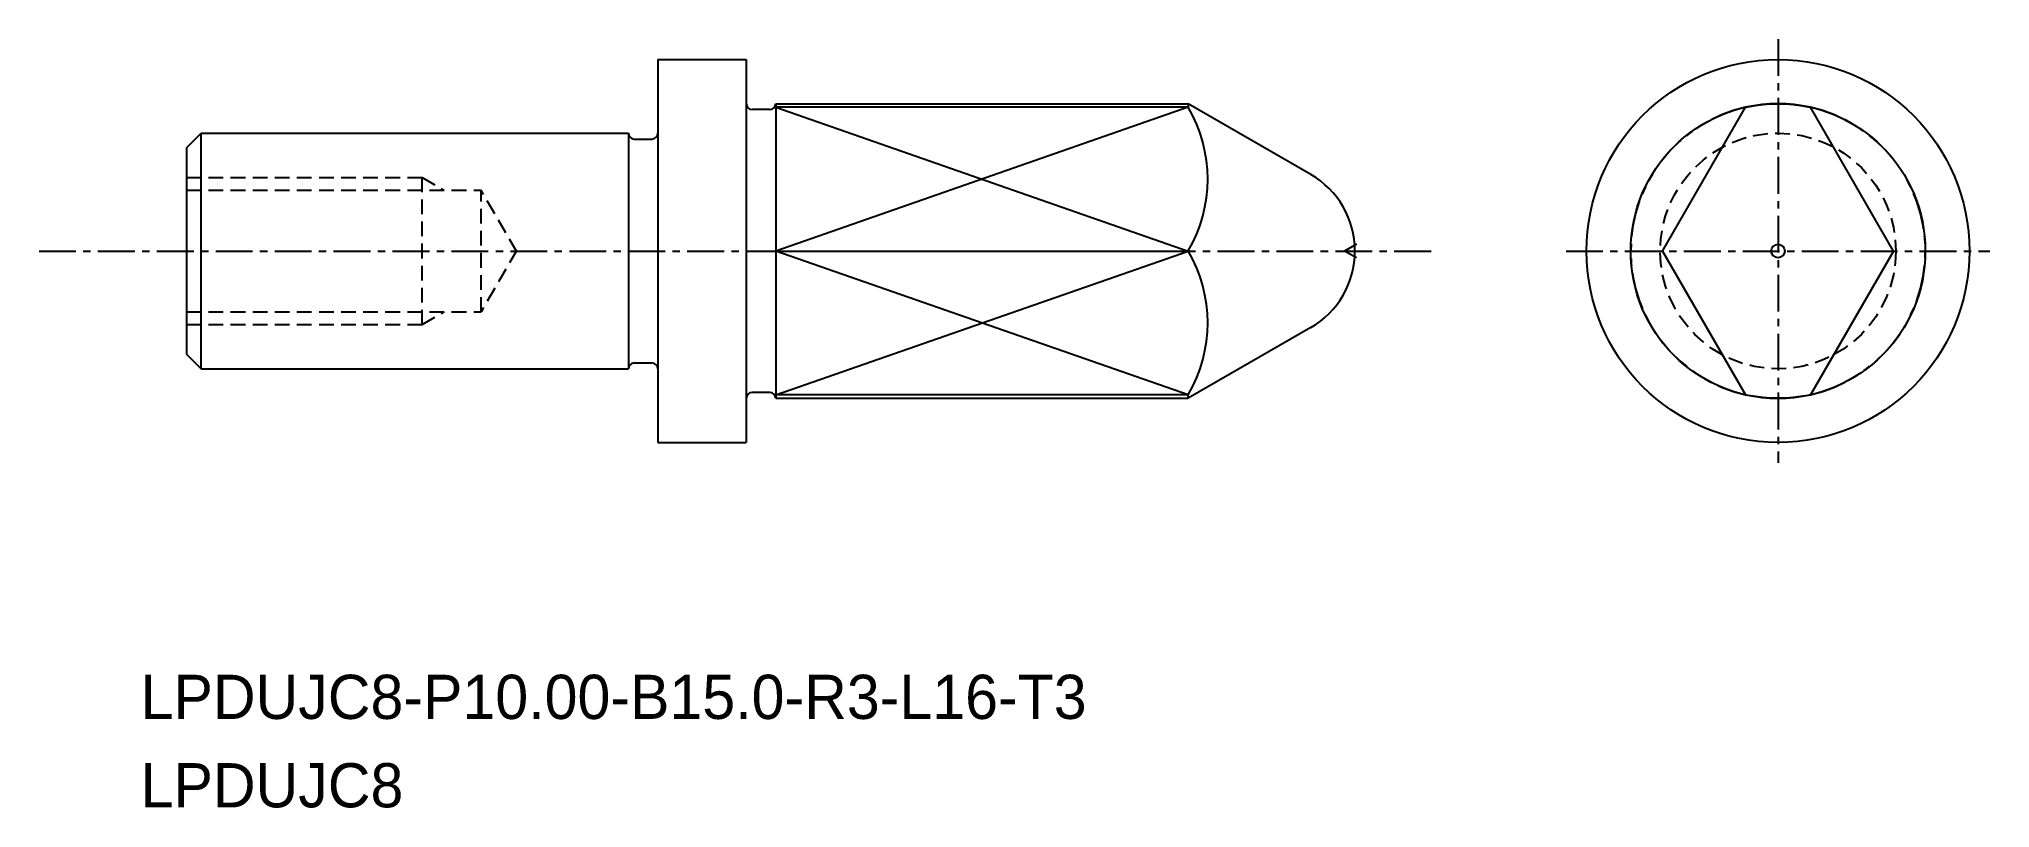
# Model space of a CAD drawing. Extents: x -1577.6 to -1511.4, y -697.6 to -671.5.
import ezdxf

# ---------------------------------------------------------------- set-up
doc = ezdxf.new("R2010")
doc.units = 0
for name, pattern in [('CENTER', [2, 1.25, -0.25, 0.25, -0.25]), ('DASHED', [0.75, 0.5, -0.25]), ('PHANTOM', [2.5, 1.25, -0.25, 0.25, -0.25, 0.25, -0.25])]:
    doc.linetypes.add(name, pattern=pattern)
doc.layers.get('0').update_dxf_attribs({"linetype": 'CONTINUOUS'})
doc.layers.add('CENTER', color=1, linetype='CENTER')

msp = doc.modelspace()

# ---------------------------------------------------------------- linework, layer by layer
at = {"color": 7, "linetype": 'CONTINUOUS'}
for p, q in [((-1556.597, -672.198), (-1556.597, -685.198)), ((-1556.597, -672.198), (-1553.597, -672.198)), ((-1552.797, -673.898), (-1553.397, -673.898)), ((-1552.597, -673.698), (-1538.597, -673.698)), ((-1552.597, -673.698), (-1552.597, -683.698)), ((-1522.494, -678.698), (-1519.678, -673.82)), ((-1514.662, -678.698), (-1517.478, -673.82)), ((-1572.597, -675.198), (-1572.097, -674.698)), ((-1572.097, -674.698), (-1557.597, -674.698)), ((-1572.097, -682.698), (-1572.097, -674.698)), ((-1557.597, -674.698), (-1557.597, -682.698)), ((-1572.597, -675.198), (-1572.597, -682.198)), ((-1557.397, -674.898), (-1556.797, -674.898)), ((-1552.597, -678.698), (-1538.597, -678.698)), ((-1522.494, -678.698), (-1519.678, -683.575)), ((-1514.662, -678.698), (-1517.478, -683.575)), ((-1572.597, -682.198), (-1572.097, -682.698)), ((-1572.097, -682.698), (-1557.597, -682.698)), ((-1557.397, -682.498), (-1556.797, -682.498)), ((-1552.797, -683.498), (-1553.397, -683.498)), ((-1552.597, -683.698), (-1538.597, -683.698)), ((-1556.597, -685.198), (-1553.597, -685.198))]:
    msp.add_line(p, q, dxfattribs=at)
at = {"linetype": 'CONTINUOUS'}
for p, q in [((-1553.597, -672.198), (-1553.597, -685.198)), ((-1538.597, -673.82), (-1552.597, -673.82)), ((-1534.437, -676.099), (-1538.597, -673.698)), ((-1538.597, -673.698), (-1538.597, -673.82)), ((-1534.437, -681.296), (-1538.597, -683.698)), ((-1538.597, -683.575), (-1552.597, -683.575)), ((-1538.597, -683.698), (-1538.597, -683.575))]:
    msp.add_line(p, q, dxfattribs=at)
at = {"color": 3, "linetype": 'CONTINUOUS'}
for p, q in [((-1538.597, -673.82), (-1552.597, -678.698)), ((-1552.597, -673.82), (-1538.597, -678.698)), ((-1552.597, -683.575), (-1538.597, -678.698)), ((-1538.597, -683.575), (-1552.597, -678.698))]:
    msp.add_line(p, q, dxfattribs=at)
at = {"color": 3, "linetype": 'DASHED'}
for p, q in [((-1572.597, -676.198), (-1564.597, -676.198)), ((-1572.597, -676.631), (-1562.597, -676.631)), ((-1564.597, -676.198), (-1563.848, -676.631)), ((-1564.597, -681.198), (-1564.597, -676.198)), ((-1561.385, -678.731), (-1562.597, -676.631)), ((-1562.597, -680.765), (-1562.597, -676.631)), ((-1561.385, -678.665), (-1562.597, -680.765)), ((-1572.597, -680.765), (-1562.597, -680.765)), ((-1572.597, -681.198), (-1564.597, -681.198)), ((-1564.597, -681.198), (-1563.848, -680.765))]:
    msp.add_line(p, q, dxfattribs=at)
at = {"color": 3}
for p in [(-1532.89, -678.467), (-1532.89, -678.928)]:
    msp.add_line(p, (-1533.297, -678.698), dxfattribs=at)
at = {"linetype": 'CONTINUOUS'}
for radius in [6.5, 5]:
    msp.add_circle((-1518.578, -678.698), radius, dxfattribs=at)
at = {"color": 3, "linetype": 'DASHED'}
msp.add_circle((-1518.578, -678.698), 4, dxfattribs=at)
msp.add_circle((-1518.578, -678.698), 0.23)
at = {"color": 7, "linetype": 'CONTINUOUS'}
for centre, start, end in [((-1553.397, -673.698), 180, 270), ((-1552.797, -673.698), 270, 0), ((-1557.397, -674.698), 180, 270), ((-1556.797, -674.698), 270, 0), ((-1557.397, -682.698), 90, 180), ((-1556.797, -682.698), 0, 90), ((-1553.397, -683.698), 90, 180), ((-1552.797, -683.698), 0, 90)]:
    msp.add_arc(centre, 0.2, start, end, dxfattribs=at)
at = {"linetype": 'CONTINUOUS'}
for centre, radius, start, end in [((-1542.756, -676.259), 4.821, 329.61111, 30.38889), ((-1535.937, -678.698), 3, 300, 60), ((-1542.756, -681.136), 4.821, 329.61111, 30.38889)]:
    msp.add_arc(centre, radius, start, end, dxfattribs=at)
at = {"color": 3, "linetype": 'PHANTOM'}
for start, end in [(102.70903, 257.29097), (282.70903, 77.29097)]:
    msp.add_arc((-1518.578, -678.698), 5, start, end, dxfattribs=at)
for start, end in [(77.29097, 102.70903), (257.29097, 282.70903)]:
    msp.add_arc((-1518.578, -678.698), 5, start, end)
at = {"color": 7, "linetype": 'CONTINUOUS'}
msp.add_point((-1572.597, -678.698), dxfattribs=at)
at = {"layer": 'CENTER', "color": 1, "linetype": 'CENTER'}
for p, q in [((-1518.578, -671.504), (-1518.578, -685.892)), ((-1577.601, -678.698), (-1530.327, -678.698)), ((-1525.772, -678.698), (-1511.384, -678.698))]:
    msp.add_line(p, q, dxfattribs=at)

# ---------------------------------------------------------------- texts
for s, p in [('LPDUJC8-P10.00-B15.0-R3-L16-T3', (-1574.152, -694.58)), ('LPDUJC8', (-1574.152, -697.58))]:
    msp.add_text(s, height=1.5).set_placement(p)

doc.saveas('drawing.dxf')
